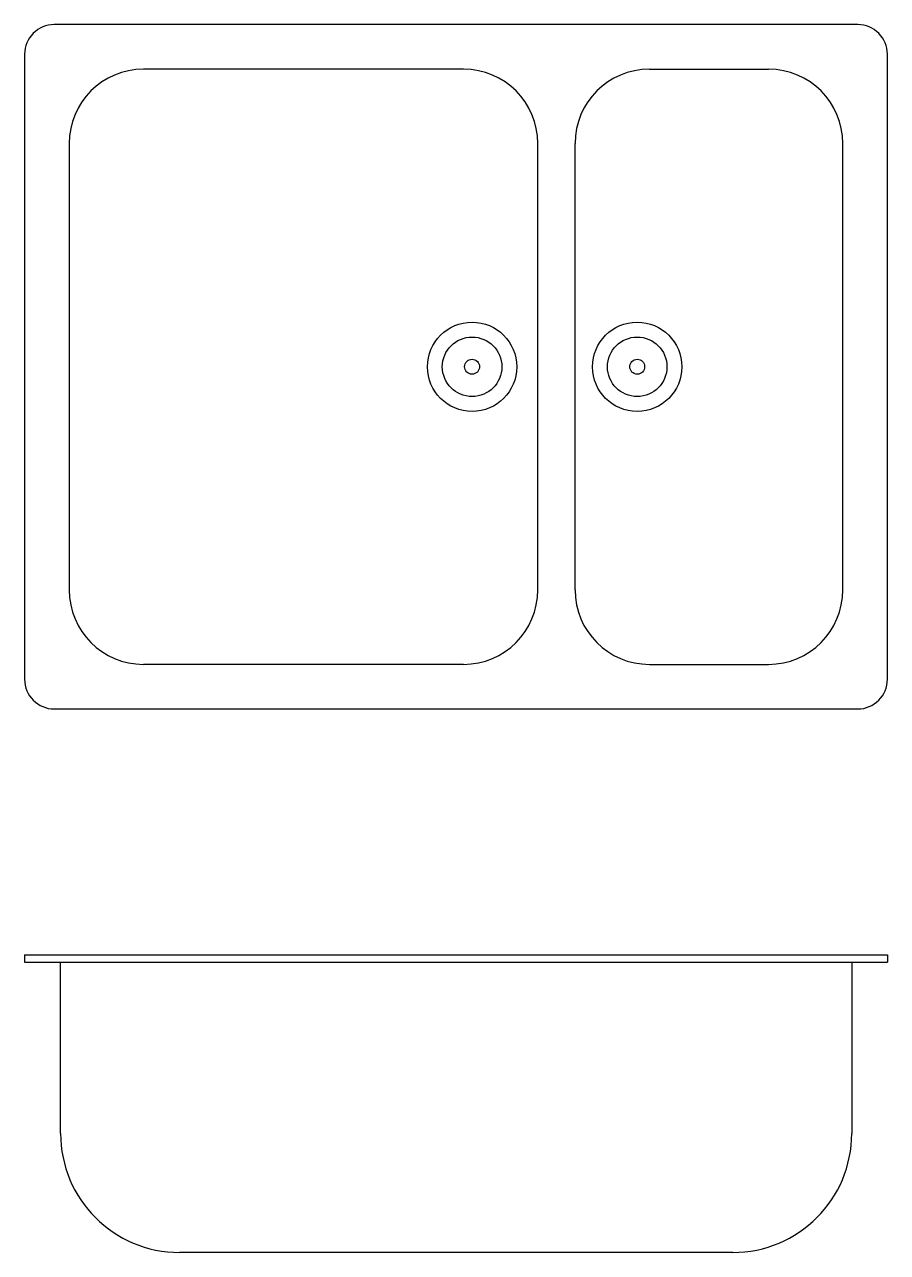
# Model space of a CAD drawing. Header units: millimetres. Extents: x 2370.1 to 2428.1, y 1374.8 to 1457.3.
import ezdxf

# ---------------------------------------------------------------- set-up
doc = ezdxf.new("R2010")
doc.units = ezdxf.units.MM
doc.layers.add('costr', color=4, linetype='Continuous')

msp = doc.modelspace()

# ---------------------------------------------------------------- linework, layer by layer
for p, q in [((2426.128, 1457.326), (2372.128, 1457.326)), ((2370.128, 1455.326), (2370.128, 1413.326)), ((2428.128, 1413.326), (2428.128, 1455.326)), ((2372.128, 1411.326), (2426.128, 1411.326))]:
    msp.add_line(p, q)
for centre, start, end in [((2372.128, 1455.326), 90, 180), ((2426.128, 1455.326), 0, 90), ((2372.128, 1413.326), 180, 270), ((2426.128, 1413.326), 270, 0)]:
    msp.add_arc(centre, 2, start, end)
at = {"layer": 'costr'}
for p, q in [((2399.628, 1454.326), (2378.128, 1454.326)), ((2412.128, 1454.326), (2420.128, 1454.326)), ((2373.128, 1449.326), (2373.128, 1419.326)), ((2404.628, 1419.326), (2404.628, 1449.326)), ((2407.128, 1419.326), (2407.128, 1449.326)), ((2425.128, 1419.326), (2425.128, 1449.326)), ((2399.628, 1414.326), (2378.128, 1414.326)), ((2412.128, 1414.326), (2420.128, 1414.326)), ((2370.128, 1394.801), (2428.128, 1394.801)), ((2370.128, 1394.801), (2370.128, 1394.301)), ((2428.128, 1394.801), (2428.128, 1394.301)), ((2370.128, 1394.301), (2428.128, 1394.301)), ((2372.55, 1382.801), (2372.55, 1394.301)), ((2425.728, 1394.301), (2425.728, 1382.801)), ((2417.728, 1374.801), (2380.55, 1374.801))]:
    msp.add_line(p, q, dxfattribs=at)
for centre, radius in [((2400.209, 1434.326), 3), ((2411.309, 1434.326), 3), ((2400.209, 1434.326), 2), ((2411.309, 1434.326), 2), ((2400.209, 1434.326), 0.5), ((2411.309, 1434.326), 0.5)]:
    msp.add_circle(centre, radius, dxfattribs=at)
for centre, radius, start, end in [((2378.128, 1449.326), 5, 90, 180), ((2399.628, 1449.326), 5, 0, 90), ((2412.128, 1449.326), 5, 90, 180), ((2420.128, 1449.326), 5, 0, 90), ((2378.128, 1419.326), 5, 180, 270), ((2399.628, 1419.326), 5, 270, 0), ((2412.128, 1419.326), 5, 180, 270), ((2420.128, 1419.326), 5, 270, 0), ((2380.55, 1382.801), 8, 180, 270), ((2417.728, 1382.801), 8, 270, 0)]:
    msp.add_arc(centre, radius, start, end, dxfattribs=at)

doc.saveas('drawing.dxf')
